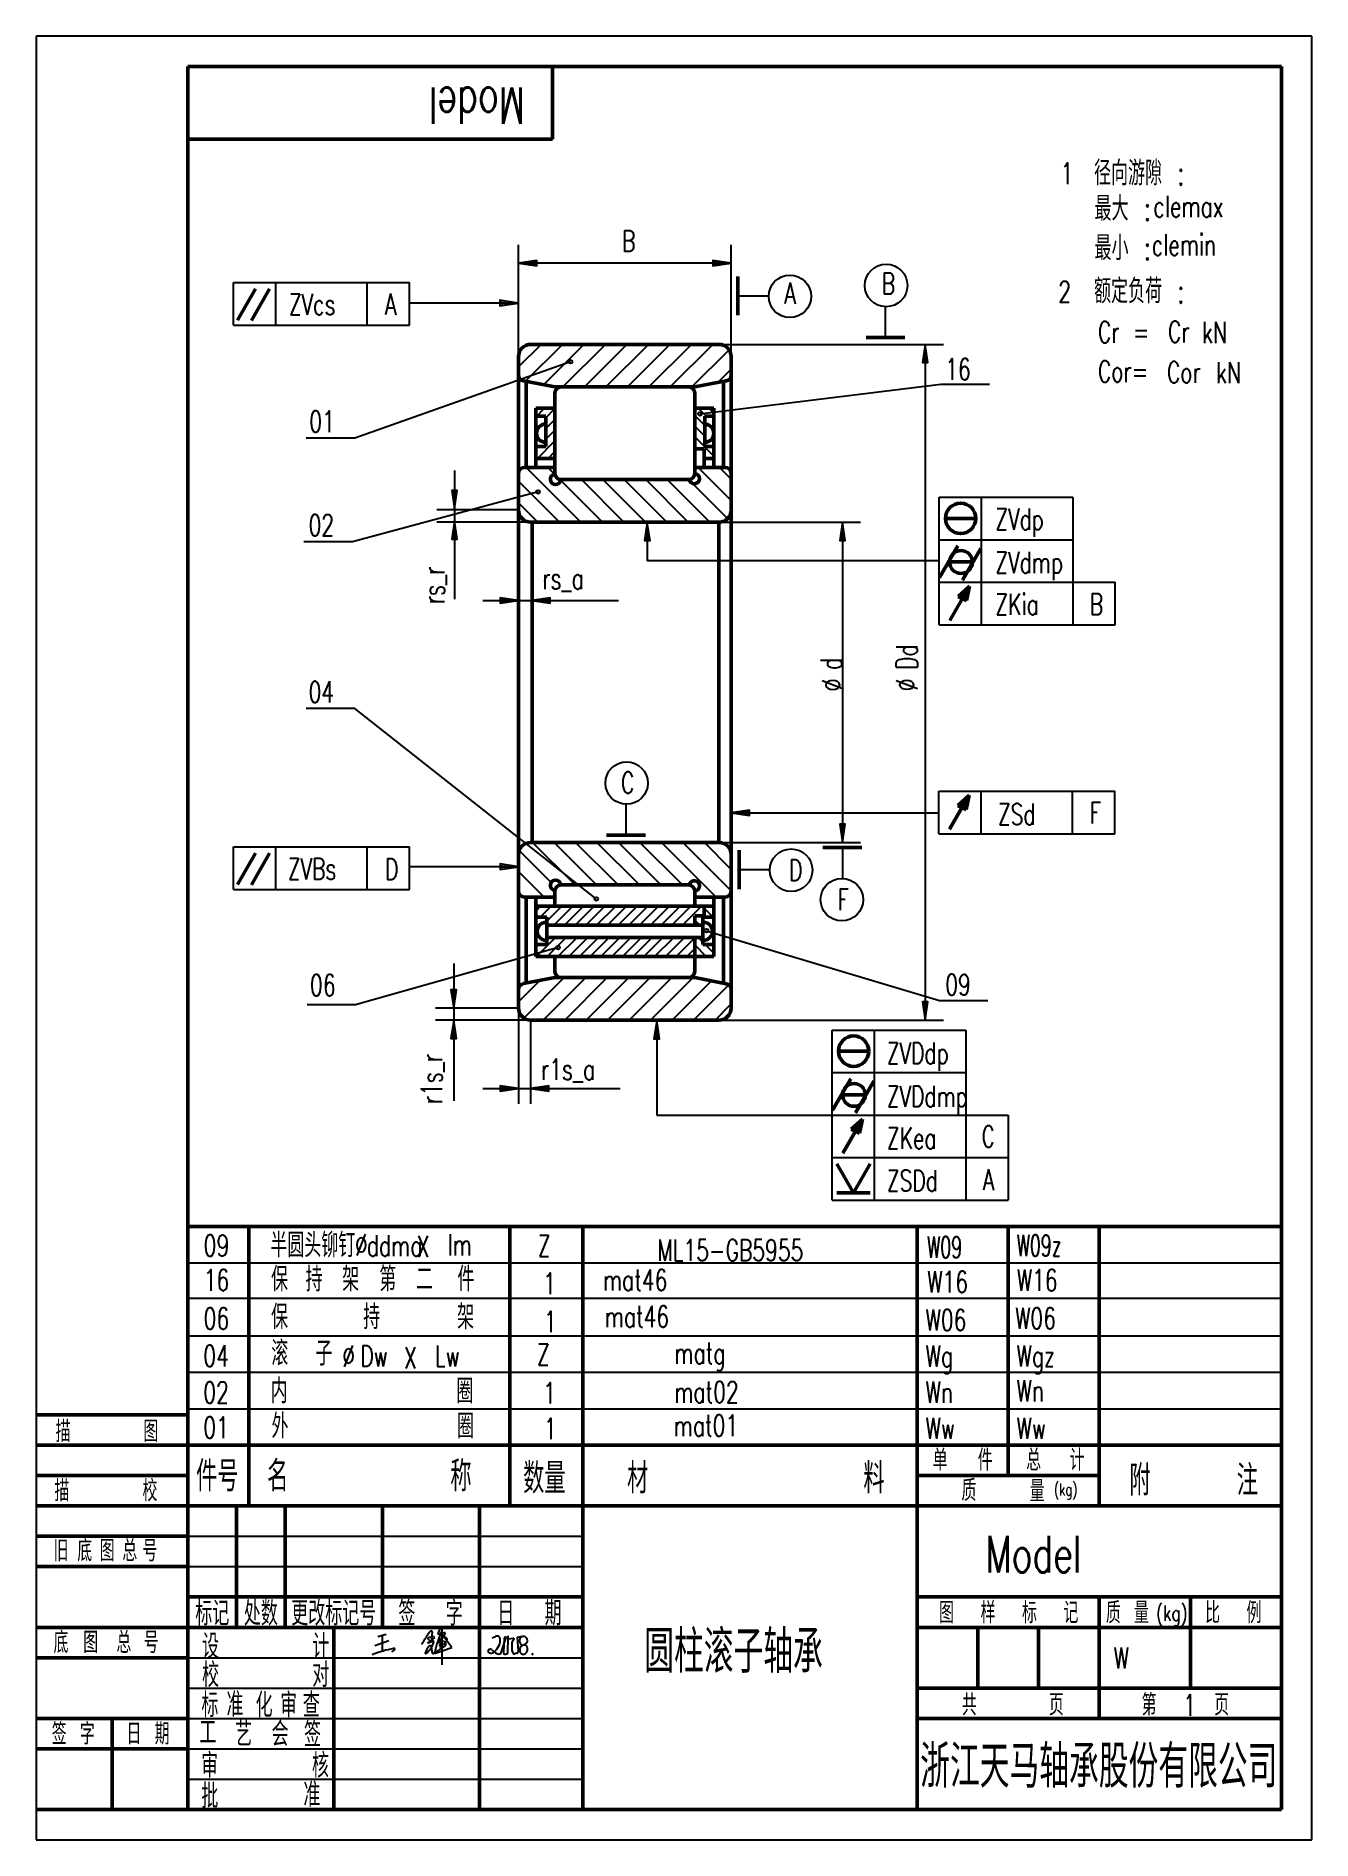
# Model space of a CAD drawing. Extents: x 0 to 210, y 0 to 297.
import ezdxf
from ezdxf.enums import TextEntityAlignment as Align

# ---------------------------------------------------------------- set-up
doc = ezdxf.new("R2010")
doc.units = 0
doc.header["$MEASUREMENT"] = 0
doc.layers.get('0').update_dxf_attribs({"linetype": 'CONTINUOUS'})
doc.layers.get('DEFPOINTS').update_dxf_attribs({"linetype": 'CONTINUOUS'})
doc.layers.add('1', color=7, linetype='CONTINUOUS', lineweight=50)
doc.layers.add('粗实线', color=7, linetype='CONTINUOUS', lineweight=50)
for name, color, linetype in [('2', 7, 'CONTINUOUS'), ('6', 7, 'CONTINUOUS'), ('文字', 7, 'CONTINUOUS')]:
    doc.layers.add(name, color=color, linetype=linetype)
doc.styles.add('HZ', font='txt.shx', dxfattribs={"width": 0.7, "bigfont": 'HZTXT.shx'})
doc.dimstyles.get("Standard").update_dxf_attribs({"dimtxt": 0.18, "dimasz": 0.18, "dimexe": 0.18, "dimexo": 0.0625, "dimgap": 0.09, "dimtad": 0, "dimtih": 1, "dimtoh": 1, "dimdec": 4, "dimzin": 0, "dimdsep": 46, "dimtxsty": 'Standard', "dimcen": 0.09, "dimadec": 0, "dimazin": 0, "dimtfac": 1, "dimtdec": 4, "dimtofl": 0, "dimtmove": 0, "dimatfit": 3, "dimfxl": 0, "dimtolj": 1, "dimtzin": 0, "dimarcsym": 0})

# ---------------------------------------------------------------- blocks, each defined once
blk = doc.blocks.new('BLK', base_point=(1, 0))
for points in [[(0, 0), (1, 0), (0, 0.15), (0, -0.15), (1, 0)], [(0, 0.07), (0.5, 0), (0, -0.07)]]:
    blk.add_lwpolyline(points)
blk = doc.blocks.new('*D5')
at = {"color": 0, "linetype": 'ByBlock'}
for p, q in [((112.4, 246.24), (149.35, 246.24)), ((146.35, 243.24), (146.35, 137.97)), ((112.4, 134.97), (149.35, 134.97))]:
    blk.add_line(p, q, dxfattribs=at)
at = {"layer": 'DEFPOINTS', "color": 0, "linetype": 'ByBlock'}
for p in [(112.4, 246.24), (112.4, 134.97), (146.35, 134.97)]:
    blk.add_point(p, dxfattribs=at)
at = {"color": 0, "linetype": 'ByBlock', "xscale": 3, "yscale": 3, "zscale": 3}
for p, rotation in [((146.35, 246.24), 90), ((146.35, 134.97), 270)]:
    blk.add_blockref('BLK', p, dxfattribs=dict(at, rotation=rotation))
blk = doc.blocks.new('*D4')
at = {"color": 0, "linetype": 'ByBlock'}
for p, q in [((112.4, 214.97), (135.72, 214.97)), ((132.72, 211.97), (132.72, 165.24)), ((112.4, 162.24), (135.72, 162.24))]:
    blk.add_line(p, q, dxfattribs=at)
at = {"layer": 'DEFPOINTS', "color": 0, "linetype": 'ByBlock'}
for p in [(112.4, 214.97), (112.4, 162.24), (132.72, 162.24)]:
    blk.add_point(p, dxfattribs=at)
at = {"color": 0, "linetype": 'ByBlock', "xscale": 3, "yscale": 3, "zscale": 3}
for p, rotation in [((132.72, 214.97), 90), ((132.72, 162.24), 270)]:
    blk.add_blockref('BLK', p, dxfattribs=dict(at, rotation=rotation))
blk = doc.blocks.new('*X3')
at = {"color": 0}
for p, q in [((84.78, 155.64), (79.52, 160.9)), ((88.72, 155.24), (81.72, 162.24)), ((92.25, 155.24), (85.25, 162.24)), ((95.79, 155.24), (88.79, 162.24)), ((99.32, 155.24), (92.32, 162.24)), ((102.86, 155.24), (95.86, 162.24)), ((106.39, 155.24), (99.39, 162.24)), ((111.93, 153.24), (102.93, 162.24)), ((114.43, 154.27), (106.46, 162.24)), ((114.43, 157.8), (110, 162.24)), ((83.64, 153.24), (79.43, 157.45)), ((80.04, 153.31), (79.43, 153.92))]:
    blk.add_line(p, q, dxfattribs=at)
blk = doc.blocks.new('*X2')
at = {"color": 0}
for p, q in [((80.28, 133.32), (86.94, 139.97)), ((83.48, 132.97), (90.48, 139.97)), ((87.01, 132.97), (94.01, 139.97)), ((90.55, 132.97), (97.55, 139.97)), ((94.08, 132.97), (101.08, 139.97)), ((97.62, 132.97), (104.62, 139.97)), ((101.15, 132.97), (108.15, 139.97)), ((79.43, 136), (82.94, 139.51)), ((104.69, 132.97), (111.16, 139.44)), ((108.23, 132.97), (114.03, 138.78)), ((111.76, 132.97), (114.43, 135.65))]:
    blk.add_line(p, q, dxfattribs=at)
blk = doc.blocks.new('*D12')
at = {"layer": '2', "color": 0, "lineweight": -2}
for p, q in [((79.4, 244.24), (79.4, 262.62)), ((114.4, 244.24), (114.4, 262.62)), ((111.4, 259.62), (82.4, 259.62))]:
    blk.add_line(p, q, dxfattribs=at)
at = {"layer": 'DEFPOINTS', "color": 0}
for p in [(79.4, 259.62), (79.4, 244.24), (114.4, 244.24)]:
    blk.add_point(p, dxfattribs=at)
at = {"layer": '2', "color": 0, "lineweight": -2, "xscale": 3, "yscale": 3, "zscale": 3, "rotation": 180}
blk.add_blockref('BLK', (79.4, 259.62), dxfattribs=at)
at = {"layer": '2', "color": 0, "lineweight": -2, "xscale": 3, "yscale": 3, "zscale": 3}
blk.add_blockref('BLK', (114.4, 259.62), dxfattribs=at)

msp = doc.modelspace()

# ---------------------------------------------------------------- linework, layer by layer
for p, q in [((109.2628, 234.79454), (148.91695, 239.66526)), ((55.77699, 32.00946), (58.06337, 32.84435)), ((56.27493, 33.48997), (57.6304, 33.87788)), ((56.96295, 33.74914), (56.98786, 31.06608)), ((65.55579, 33.30456), (64.40342, 32.40514)), ((64.40342, 32.40514), (65.27044, 32.72323)), ((65.03997, 32.63548), (64.5461, 33.03035)), ((65.19186, 34.28233), (65.03997, 32.63548)), ((66.36768, 34.51973), (66.13014, 33.89062)), ((66.13014, 33.89062), (66.36768, 33.94997)), ((67.31599, 33.95245), (66.37194, 32.52582)), ((68.42786, 31.67856), (66.79436, 33.88623)), ((66.79436, 33.88623), (66.79633, 32.48415)), ((67.24109, 33.86178), (67.24109, 33.86178)), ((75.05456, 33.28415), (75.59677, 33.50091)), ((76.48083, 30.69212), (77.35837, 33.3232)), ((77.04208, 33.13782), (76.91432, 30.89425)), ((77.09684, 33.24726), (77.04208, 33.13782)), ((77.35837, 33.3232), (77.21212, 33.37192)), ((77.57136, 33.41142), (77.57136, 33.19254)), ((77.57136, 33.19254), (77.68087, 33.08309)), ((77.66262, 30.82129), (77.71737, 33.4479)), ((77.68087, 33.08309), (78.57517, 33.21078)), ((78.59342, 32.95541), (78.37441, 32.60885)), ((79.21396, 33.3567), (80.08512, 33.53102)), ((79.41472, 31.07666), (79.21396, 33.3567)), ((25, 30), (89.99995, 30)), ((55.33184, 30.52133), (55.46797, 30.57104)), ((59.00115, 31.3201), (58.5236, 30.94889)), ((65.76691, 30.75651), (68.42786, 31.67856)), ((66.37194, 32.52582), (66.30438, 32.49206)), ((66.79633, 32.48415), (66.79526, 28.85071)), ((78.31966, 32.317), (78.30141, 31.44146)), ((79.28696, 30.83953), (79.41472, 31.07666)), ((81.56835, 30.67537), (81.84212, 30.51121)), ((25, 25), (89.99995, 25)), ((25, 20), (89.99995, 20)), ((25, 15), (89.99995, 15)), ((25, 10), (89.99995, 10))]:
    msp.add_line(p, q)
for centre, radius, start, end in [((49.61178, 42.19056), 17.05197, 324.3104234, 330.6860703), ((66.97205, 32.10727), 3.03619, 133.3897489, 145.1551586), ((64.63731, 33.14443), 0.14607, 108.9005078, 231.3566021), ((65.95808, 29.28689), 4.22345, 98.0146679, 108.9005078), ((65.0351, 34.25903), 0.15849, 8.4525573, 159.8359069), ((65.32186, 32.58309), 0.14927, 25.1165159, 110.1466896), ((65.39205, 33.30693), 0.16376, 359.1714359, 98.0146679), ((84.69951, 26.54155), 19.57483, 155.9855785, 167.0616906), ((66.2494, 32.60209), 0.12301, 142.0603178, 296.5518119), ((67.60536, 31.545), 1.84234, 97.9202994, 142.0603178), ((66.64086, 34.39657), 0.29965, 104.5678325, 155.7329048), ((65.80509, 36.89452), 2.99782, 280.8166613, 287.7523891), ((67.08496, 32.05798), 0.62325, 92.3396666, 156.205066), ((66.66503, 34.55862), 0.16213, 341.7540804, 127.8769993), ((66.35339, 36.59528), 2.58187, 278.1438691, 288.0077035), ((67.0362, 32.25962), 0.42174, 299.3725836, 86.8302727), ((67.17462, 33.99384), 0.14785, 296.7181922, 98.9713927), ((67.20341, 32.94621), 0.44869, 315.4460481, 70.7292572), ((75.86101, 33.02558), 0.54383, 16.1691007, 119.0694681), ((74.45969, 32.86033), 1.94953, 332.460007, 9.3488615), ((77.18267, 33.28352), 0.09318, 71.5750642, 202.902758), ((77.58713, 33.44709), 0.039, 246.154342, 1.1941956), ((77.67174, 33.44885), 0.04564, 358.8058044, 181.1941956), ((78.58476, 33.14363), 0.06783, 339.2267202, 98.1253977), ((80.6397, 32.36413), 2.12999, 159.2267202, 163.8830539), ((80.39353, 32.78431), 0.81759, 126.6989745, 245.1596607), ((80.20971, 32.68635), 0.81279, 70.3740262, 112.022584), ((80.08358, 32.76885), 0.79113, 341.2844619, 59.7018298), ((63.57745, 8.2541), 23.74467, 101.5909492, 109.9700076), ((58.89647, 31.40991), 0.13793, 319.371577, 130.6622652), ((66.42593, 30.19742), 2.42292, 137.0124048, 164.1275062), ((63.73752, 30.78622), 0.36541, 348.9199235, 11.6616905), ((64.15934, 30.71492), 0.06322, 179.0259282, 317.3946354), ((61.36415, 33.93093), 4.3238, 311.0887327, 341.1893868), ((64.86495, 31.72292), 0.24637, 50.3483882, 149.0956111), ((62.60998, 31.01035), 2.57541, 357.3547718, 20.5080306), ((65.49858, 30.93984), 0.31961, 188.7008982, 224.456308), ((65.38068, 30.82416), 0.15444, 224.456308, 309.5217625), ((65.34003, 32.59161), 0.1292, 334.8834841, 25.1165159), ((65.20113, 31.04181), 0.4366, 309.5217625, 344.3994333), ((78.77154, 13.21328), 21.95004, 121.6827134, 126.7739565), ((65.7232, 30.86095), 0.11321, 215.420078, 292.7068906), ((66.97917, 31.99886), 0.55875, 146.2303749, 188.9941729), ((66.58173, 32.01555), 0.18621, 213.9675398, 354.8577194), ((42.3688, 61.92423), 38.611, 309.1906386, 310.6533732), ((74.7513, 30.94863), 0.43642, 39.2816282, 162.217783), ((74.74102, 31.17205), 0.41519, 192.5394353, 247.1048652), ((74.8809, 31.50328), 0.77474, 247.1048652, 312.8995645), ((77.04355, 33.19965), 2.77837, 225.2955946, 244.4912331), ((72.83036, 33.70996), 3.78708, 312.8995645, 332.460007), ((76.16394, 31.13924), 0.54802, 234.6730877, 305.3269123), ((77.19697, 30.87816), 0.28311, 176.7408638, 283.0907307), ((62.72048, 93.1328), 64.19874, 283.0907307, 283.3751901), ((77.54301, 30.79459), 0.12255, 283.3751901, 12.5835602), ((79.65414, 31.41327), 1.35303, 178.8058266, 208.5522016), ((78.71437, 32.39401), 0.40216, 147.7091488, 191.0392829), ((78.70545, 30.89705), 0.27298, 208.5522016, 288.9694749), ((79.45218, 28.72461), 2.02421, 97.8002648, 108.9694749), ((79.16007, 30.85699), 0.12809, 277.8002648, 352.1658628), ((80.31381, 31.40503), 0.68974, 41.1882349, 195.3508845), ((80.16932, 31.09897), 0.53508, 166.6584756, 240.3898405), ((80.20971, 31.38725), 0.81279, 247.977416, 289.6259738), ((79.53801, 33.69838), 1.75416, 293.5900447, 317.5757868), ((79.83794, 31.47244), 1.06748, 307.1571451, 21.2451227)]:
    msp.add_arc(centre, radius, start, end)
at = {"layer": '1'}
for p, q in [((25, 292), (25, 5)), ((205, 292), (25, 292)), ((85, 280), (85, 292)), ((205, 5), (205, 292)), ((25, 280), (85, 280)), ((115.50856, 251.0402), (115.50856, 257.4402)), ((33.13615, 250.21145), (36.13615, 255.4076)), ((35.44561, 250.17109), (38.44561, 255.36725)), ((143.01981, 247.36136), (136.61981, 247.36136)), ((149.63922, 217.59371), (154.63922, 217.59371)), ((149.79041, 217.59371), (149.79041, 217.59371)), ((148.72693, 207.85806), (151.72693, 213.05421)), ((152.50754, 207.44239), (155.50754, 212.63854)), ((150.43592, 210.42702), (154.17385, 210.42702)), ((150.40589, 200.79399), (153.65589, 206.42316)), ((153.65589, 206.42316), (151.77045, 204.7234)), ((153.04797, 205.40498), (152.1923, 204.56499)), ((153.07799, 205.44072), (152.82279, 204.26117)), ((153.65589, 206.42316), (153.15305, 204.06458)), ((151.77045, 204.7234), (153.15305, 204.06458)), ((150.34585, 166.40153), (153.59585, 172.03069)), ((153.59585, 172.03069), (151.7104, 170.33093)), ((151.7104, 170.33093), (153.093, 169.67211)), ((152.98792, 171.01251), (152.13225, 170.17252)), ((153.01795, 171.04825), (152.76275, 169.8687)), ((153.59585, 172.03069), (153.093, 169.67211)), ((129.51918, 163.38616), (135.91918, 163.38616)), ((33.13615, 157.2914), (36.13615, 162.48755)), ((35.44561, 157.25104), (38.44561, 162.44719)), ((132.02761, 129.86858), (137.02761, 129.86858)), ((132.1788, 129.86858), (132.1788, 129.86858)), ((131.11533, 120.13293), (134.11533, 125.32908)), ((134.89594, 119.71726), (137.89594, 124.91342)), ((132.82431, 122.70189), (136.56225, 122.70189)), ((132.79429, 113.06887), (136.04429, 118.69803)), ((136.04429, 118.69803), (134.15884, 116.99827)), ((134.15884, 116.99827), (135.54145, 116.33945)), ((135.43636, 117.67985), (134.58069, 116.83987)), ((135.46639, 117.7156), (135.21119, 116.53604)), ((136.04429, 118.69803), (135.54145, 116.33945)), ((132.79429, 113.06887), (132.79429, 113.06887)), ((134.55351, 106.56928), (131.80351, 111.33242)), ((134.55351, 106.56928), (137.30351, 111.33242)), ((131.80351, 106.56928), (137.30351, 106.56928)), ((25, 101), (205, 101)), ((35, 101), (35, 55)), ((78, 101), (78, 55)), ((90, 101), (90, 55)), ((145, 101), (145, 5)), ((160, 101), (160, 60)), ((175, 101), (175, 55)), ((0, 70), (25, 70)), ((0, 65), (25, 65)), ((25, 65), (205, 65)), ((0, 60), (25, 60)), ((145, 60), (175, 60)), ((0, 55), (25, 55)), ((25, 55), (205, 55)), ((33, 55), (33, 35)), ((41, 55), (41, 35)), ((57, 55), (57, 35)), ((73, 55), (73, 35)), ((89.99995, 55), (89.99995, 5)), ((0, 50), (25, 50)), ((0, 45), (25, 45)), ((145, 40), (205, 40)), ((175, 40), (175, 20)), ((190, 40), (190, 25)), ((0, 35), (25, 35)), ((145, 35), (205, 35)), ((155, 35), (155, 25)), ((165, 35), (165, 25)), ((0, 30), (25, 30)), ((145, 25), (205, 25)), ((0, 20), (25, 20)), ((12.5, 20), (12.5, 5)), ((145, 20), (205, 20)), ((0, 15), (25, 15)), ((0, 5), (205, 5))]:
    msp.add_line(p, q, dxfattribs=at)
at = {"layer": '1', "color": 0}
for p, q in [((79.40415, 244.23661), (79.40415, 136.97443)), ((112.40409, 246.23661), (81.40409, 246.23661)), ((114.40415, 244.23661), (114.40415, 136.97443)), ((85.40409, 239.23661), (80.21765, 240.22087)), ((80.65749, 225.97443), (80.65749, 240.1374)), ((85.40409, 239.23661), (108.40409, 239.23661)), ((85.40409, 238.23661), (85.40409, 224.97443)), ((108.40409, 239.23661), (113.59302, 240.23493)), ((108.40409, 224.97443), (108.40409, 238.23661)), ((113.15069, 240.14982), (113.15069, 225.97443)), ((82.2306, 235.73661), (82.2306, 225.97443)), ((82.2306, 235.73661), (85.40409, 235.73661)), ((108.40409, 235.73661), (111.57758, 235.73661)), ((111.57758, 235.73661), (111.57758, 225.97443)), ((82.2306, 234.40447), (83.88165, 234.40447)), ((83.88165, 234.40447), (83.88165, 229.44092)), ((110.05354, 234.40447), (110.05354, 229.44092)), ((110.05354, 234.40447), (111.57758, 234.40447)), ((82.2306, 229.44092), (83.88165, 229.44092)), ((108.40409, 229.04894), (109.97519, 229.04894)), ((109.97519, 229.04894), (109.97519, 225.97443)), ((110.05354, 229.44092), (111.57758, 229.44092)), ((80.40409, 225.97443), (85.40409, 225.97443)), ((82.2306, 227.47443), (85.40409, 227.47443)), ((113.40409, 225.97443), (108.40409, 225.97443)), ((109.97519, 227.47443), (111.57758, 227.47443)), ((86.40409, 223.97443), (107.40409, 223.97443)), ((112.40409, 216.97443), (81.40409, 216.97443)), ((81.64494, 216.97443), (81.64494, 164.23661)), ((112.40415, 216.97443), (112.40415, 164.23661)), ((112.40409, 164.23661), (81.40409, 164.23661)), ((100.31127, 165.43644), (93.91127, 165.43644)), ((115.71087, 156.55313), (115.71087, 162.95313)), ((80.40409, 155.23661), (85.40409, 155.23661)), ((80.65749, 155.23661), (80.65749, 141.07364)), ((82.2306, 145.47443), (82.2306, 155.23661)), ((85.40409, 153.73661), (85.40409, 156.34685)), ((86.40409, 157.23661), (107.40409, 157.23661)), ((108.40409, 156.23661), (108.40409, 153.73661)), ((113.40409, 155.23661), (108.40409, 155.23661)), ((111.57758, 145.47443), (111.57758, 155.23661)), ((113.15069, 141.06121), (113.15069, 155.23661)), ((82.2306, 153.73661), (111.57758, 153.73661)), ((82.2306, 151.93471), (84.07538, 151.93471)), ((84.07538, 147.44013), (84.07538, 151.93471)), ((108.40409, 152.1621), (108.40409, 150.60552)), ((108.40409, 152.1621), (109.97519, 152.1621)), ((109.73202, 147.44003), (109.73205, 151.93461)), ((111.57683, 151.93459), (109.73205, 151.93461)), ((109.97519, 152.1621), (109.97519, 153.73661)), ((109.73204, 150.60552), (84.07538, 150.60552)), ((109.73203, 148.60552), (84.07538, 148.60552)), ((108.40409, 148.60552), (108.40409, 142.97443)), ((82.2306, 147.44013), (84.07538, 147.44013)), ((111.5768, 147.44002), (109.73202, 147.44003)), ((82.2306, 145.47443), (111.57758, 145.47443)), ((85.40409, 142.97443), (85.40409, 145.47443)), ((85.40409, 141.97443), (80.21765, 140.99017)), ((85.40409, 141.97443), (108.40409, 141.97443)), ((108.40409, 141.97443), (113.59302, 140.97611)), ((112.40409, 134.97443), (81.40409, 134.97443))]:
    msp.add_line(p, q, dxfattribs=at)
at = {"layer": '1'}
for centre, radius in [((152.17729, 217.59371), 2.5), ((152.24484, 210.40021), 1.87837), ((134.56568, 129.86858), 2.5), ((134.63323, 122.67509), 1.87837)]:
    msp.add_circle(centre, radius, dxfattribs=at)
at = {"layer": '1', "color": 0}
for centre, radius, start, end in [((81.40409, 244.23661), 2, 90, 180), ((112.40409, 244.23661), 2, 0, 90), ((80.40409, 241.20333), 1, 180, 259.2544537), ((113.40409, 241.21692), 1, 280.8902673, 360), ((86.40409, 238.23661), 1, 90, 180), ((107.40409, 238.23661), 1, 0, 90), ((83.88165, 231.60552), 1.5, 90, 270), ((110.05354, 231.60552), 1.5, 270, 90), ((80.40409, 224.97443), 1, 90, 180), ((113.40409, 224.97443), 1, 0, 90), ((85.50106, 224.02178), 0.84797, 96.1570829, 356.9060508), ((86.40409, 224.97443), 1, 180, 270), ((107.40409, 224.97443), 1, 270, 0), ((108.35832, 224.12769), 0.84797, 186.1570829, 86.9060508), ((81.40409, 218.97443), 2, 180, 270), ((112.40409, 218.97443), 2, 270, 0), ((81.40409, 162.23661), 2, 90, 180), ((112.40409, 162.23661), 2, 0, 90), ((85.50106, 157.18926), 0.84797, 3.0939492, 263.8429171), ((108.35832, 157.08335), 0.84797, 273.0939492, 173.8429171), ((80.40409, 156.23661), 1, 180, 270), ((86.40409, 156.23661), 1, 90, 180), ((107.40409, 156.23661), 1, 0, 90), ((113.40409, 156.23661), 1, 270, 0), ((83.99339, 149.60552), 1.5, 86.8666518, 273.1333482), ((109.81403, 149.60541), 1.5, 266.8661957, 93.1328922), ((86.40409, 142.97443), 1, 180, 270), ((107.40409, 142.97443), 1, 270, 0), ((80.40409, 140.0077), 1, 100.7455463, 180), ((113.40409, 139.99412), 1, 0, 79.1097327), ((81.40409, 136.97443), 2, 180, 270), ((112.40409, 136.97443), 2, 270, 0)]:
    msp.add_arc(centre, radius, start, end, dxfattribs=at)
at = {"layer": '2'}
for p, q in [((0, 297), (0, 0)), ((210, 297), (0, 297)), ((210, 0), (210, 297)), ((32.48829, 249.42047), (32.48829, 256.42047)), ((32.48829, 256.42047), (61.48829, 256.42047)), ((39.48829, 249.42047), (39.48829, 256.42047)), ((54.48829, 249.42047), (54.48829, 256.42047)), ((61.48829, 249.42047), (61.48829, 256.42047)), ((76.47241, 253.04849), (61.48829, 253.04849)), ((115.50856, 254.2402), (120.50856, 254.2402)), ((139.81981, 247.36136), (139.81981, 252.36136)), ((32.48829, 249.42047), (61.48829, 249.42047)), ((87.9841, 243.37972), (52.48122, 230.79781)), ((148.91695, 239.66526), (156.91695, 239.66526)), ((52.48122, 230.79781), (44.48122, 230.79781)), ((82.62489, 221.95449), (52.09091, 213.75122)), ((148.6345, 221.06124), (170.6345, 221.06124)), ((148.6345, 200.06124), (148.6345, 221.06124)), ((155.6345, 200.06124), (155.6345, 221.06124)), ((170.6345, 221.06124), (170.6345, 200.06124)), ((148.6345, 214.06124), (170.6345, 214.06124)), ((52.09091, 213.75122), (44.09091, 213.75122)), ((148.6345, 210.60574), (100.60901, 210.60574)), ((148.6345, 207.06124), (177.6345, 207.06124)), ((177.6345, 200.06124), (177.6345, 207.06124)), ((148.6345, 200.06124), (177.6345, 200.06124)), ((52.48122, 186.26069), (44.48122, 186.26069)), ((92.20241, 154.94638), (52.48122, 186.26069)), ((148.57446, 165.66877), (148.57446, 172.66877)), ((148.57446, 172.66877), (177.57446, 172.66877)), ((155.57446, 165.66877), (155.57446, 172.66877)), ((170.57446, 165.66877), (170.57446, 172.66877)), ((177.57446, 165.66877), (177.57446, 172.66877)), ((117.43638, 169.11807), (148.57446, 169.11807)), ((32.48829, 163.50042), (61.48829, 163.50042)), ((32.48829, 156.50042), (32.48829, 163.50042)), ((39.48829, 156.50042), (39.48829, 163.50042)), ((54.48829, 156.50042), (54.48829, 163.50042)), ((61.48829, 156.50042), (61.48829, 163.50042)), ((132.71918, 163.38616), (132.71918, 158.38616)), ((148.57446, 165.66877), (177.57446, 165.66877)), ((76.54747, 160.23567), (61.48829, 160.23567)), ((115.71087, 159.75313), (120.71087, 159.75313)), ((32.48829, 156.50042), (61.48829, 156.50042)), ((110.34511, 149.70456), (148.67676, 138.18533)), ((85.92748, 146.92476), (52.60131, 137.50453)), ((52.60131, 137.50453), (44.60131, 137.50453)), ((148.67676, 138.18533), (156.67676, 138.18533)), ((102.15523, 135.00369), (102.15523, 119.33611)), ((131.0229, 133.33611), (153.0229, 133.33611)), ((131.0229, 105.33611), (131.0229, 133.33611)), ((138.0229, 105.33611), (138.0229, 133.33611)), ((153.0229, 133.33611), (153.0229, 105.33611)), ((131.0229, 126.33611), (153.0229, 126.33611)), ((102.15523, 119.33611), (160.0229, 119.33611)), ((160.0229, 119.33611), (160.0229, 105.33611)), ((131.0229, 112.33611), (160.0229, 112.33611)), ((131.0229, 105.33611), (160.0229, 105.33611)), ((25, 95), (205, 95)), ((25, 83), (205, 83)), ((25, 77), (205, 77)), ((25, 71), (205, 71)), ((25, 50), (89.99995, 50)), ((25, 45), (89.99995, 45)), ((0, 0), (210, 0))]:
    msp.add_line(p, q, dxfattribs=at)
at = {"layer": '2', "color": 0}
for p, q in [((79.40409, 242.53121), (83.10949, 246.23661)), ((80.56362, 240.15521), (86.64502, 246.23661)), ((83.53522, 239.59128), (90.18056, 246.23661)), ((86.71609, 239.23661), (93.71609, 246.23661)), ((90.25162, 239.23661), (97.25162, 246.23661)), ((93.78716, 239.23661), (100.78716, 246.23661)), ((97.32269, 239.23661), (104.32269, 246.23661)), ((100.85822, 239.23661), (107.85822, 246.23661)), ((104.39376, 239.23661), (111.39376, 246.23661)), ((107.92929, 239.23661), (114.05631, 245.36363)), ((112.19398, 239.96576), (114.40409, 242.17588)), ((82.2306, 234.25856), (83.70865, 235.73661)), ((83.88165, 234.14184), (85.40409, 235.66428)), ((110.31009, 234.40447), (108.97795, 235.73661)), ((111.57758, 234.90474), (110.74571, 235.73661)), ((83.88165, 232.37407), (85.40409, 233.89652)), ((83.88165, 230.6063), (85.40409, 232.12875)), ((110.05354, 232.89325), (108.40409, 234.5427)), ((110.05354, 231.12548), (108.40409, 232.77493)), ((82.2306, 228.95526), (82.71626, 229.44092)), ((82.51754, 227.47443), (85.40409, 230.36098)), ((111.57758, 227.83367), (108.40409, 231.00716)), ((89.67671, 216.97443), (80.67671, 225.97443)), ((85.33362, 224.85306), (84.21225, 225.97443)), ((84.2853, 227.47443), (85.40409, 228.59322)), ((114.40409, 220.53132), (108.96098, 225.97443)), ((114.40409, 224.06685), (112.49652, 225.97443)), ((86.14118, 216.97443), (79.40409, 223.71151)), ((93.21225, 216.97443), (86.33234, 223.85433)), ((96.74778, 216.97443), (89.74778, 223.97443)), ((100.28331, 216.97443), (93.28331, 223.97443)), ((103.81885, 216.97443), (96.81885, 223.97443)), ((107.35438, 216.97443), (100.35438, 223.97443)), ((110.88992, 216.97443), (103.88992, 223.97443)), ((113.82894, 217.57093), (107.56108, 223.83879)), ((82.60564, 216.97443), (79.40409, 220.17598)), ((100.60901, 214.16478), (100.60901, 210.60574)), ((97.11127, 165.43644), (97.11127, 170.43644)), ((82.2306, 152.94128), (83.02593, 153.73661)), ((82.9918, 151.93471), (84.7937, 153.73661)), ((84.07538, 151.25053), (86.56146, 153.73661)), ((85.19814, 150.60552), (88.32923, 153.73661)), ((86.96591, 150.60552), (90.097, 153.73661)), ((88.73367, 150.60552), (91.86477, 153.73661)), ((90.50144, 150.60552), (93.63253, 153.73661)), ((92.26921, 150.60552), (95.4003, 153.73661)), ((94.03697, 150.60552), (97.16807, 153.73661)), ((95.80474, 150.60552), (98.93583, 153.73661)), ((97.57251, 150.60552), (100.7036, 153.73661)), ((99.34028, 150.60552), (102.47137, 153.73661)), ((101.10804, 150.60552), (104.23913, 153.73661)), ((102.87581, 150.60552), (106.0069, 153.73661)), ((104.64358, 150.60552), (107.77467, 153.73661)), ((106.41134, 150.60552), (109.54244, 153.73661)), ((109.73205, 151.89746), (109.46741, 152.1621)), ((111.57758, 151.81969), (109.97519, 153.42209)), ((82.37035, 145.47443), (85.50144, 148.60552)), ((84.13812, 145.47443), (87.26921, 148.60552)), ((85.90588, 145.47443), (89.03697, 148.60552)), ((87.67365, 145.47443), (90.80474, 148.60552)), ((89.44142, 145.47443), (92.57251, 148.60552)), ((91.20918, 145.47443), (94.34028, 148.60552)), ((92.97695, 145.47443), (96.10804, 148.60552)), ((94.74472, 145.47443), (97.87581, 148.60552)), ((96.51248, 145.47443), (99.64358, 148.60552)), ((98.28025, 145.47443), (101.41134, 148.60552)), ((100.04802, 145.47443), (103.17911, 148.60552)), ((101.81579, 145.47443), (104.94688, 148.60552)), ((103.58355, 145.47443), (106.71464, 148.60552)), ((105.35132, 145.47443), (108.40409, 148.5272)), ((109.25622, 150.60552), (108.40409, 151.45765)), ((111.57758, 145.98086), (108.95292, 148.60552)), ((82.2306, 147.10245), (82.56829, 147.44013)), ((107.11909, 145.47443), (108.40409, 146.75943)), ((110.31625, 145.47443), (108.40409, 147.38658)), ((111.57679, 147.10233), (111.23911, 147.44002)), ((102.15523, 135.00369), (102.15523, 135.00369))]:
    msp.add_line(p, q, dxfattribs=at)
at = {"layer": '2', "linetype": 'ByBlock'}
for p, q in [((68.87409, 225.47528), (68.87409, 204.27904)), ((79.40415, 218.97443), (65.97681, 218.97443)), ((81.64494, 216.97443), (65.97681, 216.97443)), ((68.73809, 144.27928), (68.73809, 121.68903)), ((79.40415, 136.97443), (65.73809, 136.97443)), ((79.40415, 136.97443), (79.40415, 121.18861)), ((81.40409, 134.97443), (65.73809, 134.97443)), ((81.40409, 134.97443), (81.40409, 121.18861)), ((73.52774, 123.72213), (96.1355, 123.72213))]:
    msp.add_line(p, q, dxfattribs=at)
at = {"layer": '2', "color": 0, "linetype": 'ByBlock'}
msp.add_line((73.52774, 204.06894), (95.85027, 204.06894), dxfattribs=at)
at = {"layer": '2'}
for centre in [(139.90988, 255.93577), (124.08297, 254.15013), (124.28528, 159.66306), (132.62911, 154.81175)]:
    msp.add_circle(centre, 3.5, dxfattribs=at)
at = {"layer": '2', "color": 0}
for centre, radius in [((87.9841, 243.37972), 0.3), ((109.2628, 234.79454), 0.3), ((82.62489, 221.95449), 0.3), ((97.20134, 174.01084), 3.5), ((92.20241, 154.94638), 0.3), ((110.36006, 149.72567), 0.3), ((85.92748, 146.92476), 0.3)]:
    msp.add_circle(centre, radius, dxfattribs=at)
at = {"layer": '文字'}
msp.add_line((25.07632, 89.2122), (205.07632, 89.2122), dxfattribs=at)
at = {"layer": '粗实线', "lineweight": 50}
for p, q in [((25, 40), (89.99995, 40)), ((25, 35), (89.99995, 35)), ((25, 35), (89.99995, 35)), ((48.99995, 5), (48.99995, 35)), ((73, 5), (73, 35))]:
    msp.add_line(p, q, dxfattribs=at)

# ---------------------------------------------------------------- block references
at = {"layer": '2', "xscale": 3, "yscale": 3, "zscale": 3}
msp.add_blockref('BLK', (79.35438, 253.04849), dxfattribs=at)
at = {"layer": '2', "linetype": 'ByBlock', "xscale": 3, "yscale": 3, "zscale": 3}
for p, rotation in [((68.87409, 219.18889), 270), ((68.87409, 217.18889), 90), ((68.73809, 136.97443), 270), ((68.73809, 134.97443), 90), ((81.40409, 123.72213), 180)]:
    msp.add_blockref('BLK', p, dxfattribs=dict(at, rotation=rotation))
at = {"layer": '2', "color": 0, "xscale": 3, "yscale": 3, "zscale": 3}
for p, rotation in [((100.60901, 216.93244), 90), ((114.43487, 169.11807), 180), ((102.15523, 134.89646), 90)]:
    msp.add_blockref('BLK', p, dxfattribs=dict(at, rotation=rotation))
at = {"layer": '2', "color": 0, "linetype": 'ByBlock', "xscale": 3, "yscale": 3, "zscale": 3}
msp.add_blockref('BLK', (79.40409, 204.06894), dxfattribs=at)
at = {"layer": '2', "color": 0, "linetype": 'ByBlock', "xscale": 3, "yscale": 3, "zscale": 3, "rotation": 180}
msp.add_blockref('BLK', (81.60564, 204.06894), dxfattribs=at)
at = {"layer": '2', "color": 0}
for name in ['*X3', '*X2']:
    msp.add_blockref(name, (0, 2), dxfattribs=at)
at = {"layer": '2', "color": 0, "xscale": 3, "yscale": 3, "zscale": 3}
msp.add_blockref('BLK', (79.39735, 160.23567), dxfattribs=at)
at = {"layer": '2', "linetype": 'ByBlock', "xscale": 3, "yscale": 3, "zscale": 3}
msp.add_blockref('BLK', (79.40415, 123.72213), dxfattribs=at)

# ---------------------------------------------------------------- texts
at = {"layer": '2', "style": 'HZ', "width": 0.7}
for s, height, p in [('径向游隙 :', 4, (174.13652, 272.43314)), ('1', 3.5, (168.63652, 272.6385)), ('最大 :', 4, (174.2164, 266.59547)), ('最小 :', 4, (174.2164, 260.11928)), ('B', 3.5, (139.18931, 254.4923)), ('2', 3.5, (168.23652, 253.17044)), ('额定负荷 :', 4, (174.13652, 253.00456)), ('A', 3.5, (57.40786, 251.10044)), ('   kN', 3.5, (184.79057, 246.43033)), ('    kN', 3.5, (184.73047, 239.82609)), ('B', 3.5, (173.43398, 201.70547)), ('F', 3.5, (173.41897, 167.36662)), ('D', 3.5, (57.40786, 158.07316)), ('D', 3.5, (123.92232, 157.91231)), ('F', 3.5, (131.90854, 153.07399)), ('C', 3.5, (155.61221, 114.07554)), ('A', 3.5, (155.82237, 106.96247)), ('09', 3.5, (27.59167, 96.11581)), ('%%c', 3.5, (52.47874, 96.22008)), ('X', 3.5, (62.63897, 95.9516)), ('ML15-GB5955', 3.5, (102.24962, 95.33877)), ('16', 3.5, (27.59167, 90.4325)), ('1', 3.5, (83.44996, 89.87324)), ('06', 3.5, (27.59167, 84.1058)), ('1', 3.5, (83.58996, 83.5815)), ('04', 3.5, (27.53162, 77.93995)), ('%%c', 3.5, (50.39029, 77.91435)), ('X', 3.5, (60.55052, 77.64587)), ('02', 3.5, (27.53162, 71.93495)), ('1', 3.5, (83.44996, 71.83691)), ('描', 3.5, (3.22753, 65.50101)), ('图', 3.5, (17.66888, 65.50101)), ('01', 3.5, (27.53162, 66.16228)), ('1', 3.5, (83.58996, 65.96462)), ('件号', 5, (26.33068, 57.38711)), ('名', 5, (38.02486, 57.38711)), ('称', 5, (68.18355, 57.38711)), ('数量', 5, (80.16295, 57.04754)), ('材', 5, (97.27639, 57.04754)), ('料', 5, (136.17194, 57.04754)), ('单', 3.5, (147.5809, 60.7828)), ('件', 3.5, (154.99672, 60.7828)), ('总', 3.5, (162.983, 60.7828)), ('计', 3.5, (170.1136, 60.7828)), ('描', 3.5, (3.03238, 55.74288)), ('校', 3.5, (17.51876, 55.74288)), ('质', 3.5, (152.32463, 55.7965)), ('量', 3.5, (163.55344, 55.68926)), ('附', 5, (179.94632, 56.70797)), ('注', 5, (197.63021, 56.70797)), ('(kg)', 2, (167.54658, 56.70797)), ('旧', 3.5, (2.88226, 45.85964)), ('底', 3.5, (6.78533, 45.85964)), ('图', 3.5, (10.49324, 45.85964)), ('总', 3.5, (14.20115, 45.85964)), ('号', 3.5, (17.51876, 45.85964)), ('图  样  标  记', 3.5, (148.64674, 35.65471)), ('质 量', 3.5, (176.08829, 35.65471)), ('比  例', 3.5, (192.42112, 35.65471)), ('底', 3.5, (2.88226, 30.75777)), ('图', 3.5, (7.7611, 30.75777)), ('总', 3.5, (13.22539, 30.75777)), ('号', 3.5, (17.71391, 30.75777)), ('圆柱滚子轴承', 7, (100.09861, 27.50506)), ('共     页', 3.5, (152.38467, 20.49923)), ('第    页', 3.5, (181.97291, 20.49923)), ('1', 3.5, (188.82194, 20.42247)), ('签 字', 3.5, (2.58203, 15.70952)), ('日 期', 3.5, (14.87668, 15.70952))]:
    msp.add_text(s, height=height, dxfattribs=at).set_placement(p)
msp.add_text('A', height=3.5, dxfattribs=at).set_placement((124.10246, 252.92339), align=Align.CENTER)
for p in [(132.88381, 189.10471), (145.05462, 189.13012)]:
    msp.add_text('%%c', height=3.5, rotation=90, dxfattribs=at).set_placement(p)
at = {"layer": '2', "color": 0, "style": 'HZ', "width": 0.7}
msp.add_text('C', height=3.5, dxfattribs=at).set_placement((96.2706, 172.33504))
at = {"layer": '2', "style": 'HZ', "width": 0.688541}
msp.add_text('(kg)', height=2.5, dxfattribs=at).set_placement((184.3748, 36.08364), (189.53885, 36.08364), align=Align.FIT)
at = {"layer": '6', "style": 'HZ', "width": 0.7}
for s, height, rotation, p in [('Model', 6, 180, (80.47337, 288.53169)), ('rs_r', 3.5, 90, (67.22112, 203.4599)), ('Dd', 3.5, 90, (145.08556, 192.64988)), ('d', 3.5, 90, (132.61077, 192.64988)), ('r1s_r', 3.5, 90, (66.85638, 121.15296))]:
    msp.add_text(s, height=height, rotation=rotation, dxfattribs=at).set_placement(p)
at = {"layer": '6', "style": 'HZ'}
for s, height, width, p in [('clemax', 3.5, 0.7, (183.90059, 267.19749)), ('B', 3.5, 0.7, (96.44171, 261.50432)), ('clemin', 3.5, 0.7, (183.638, 260.87602)), ('ZVcs', 3.5, 0.7, (41.60083, 251.08369)), ('Cr', 3.5, 0.7, (186.31666, 246.57016)), ('16', 3.5, 0.7, (149.65253, 240.41588)), ('Cor', 3.5, 0.7, (186.1483, 239.89405)), ('01', 3.5, 0.7, (44.96031, 231.78077)), ('02', 3.5, 0.7, (44.84021, 214.71631)), ('ZVdp', 3.5, 0.7, (157.88909, 215.6908)), ('ZVdmp', 3.5, 0.7, (157.88909, 208.57773)), ('ZKia', 3.5, 0.7, (157.88909, 201.688)), ('04', 3.5, 0.7, (44.84021, 187.26153)), ('ZSd', 3.5, 0.7, (158.30934, 167.11859)), ('ZVBs', 3.5, 0.7, (41.42501, 158.1394)), ('09', 3.5, 0.7, (149.65253, 139.06106)), ('06', 3.5, 0.7, (45.09542, 138.98957)), ('ZVDdp', 3.5, 0.7, (140.0228, 127.7931)), ('r1s_a', 3.5, 0.7, (83.09695, 125.12435)), ('ZVDdmp', 3.5, 0.7, (140.0228, 120.68003)), ('ZKea', 3.5, 0.7, (140.0228, 113.79031)), ('ZSDd', 3.5, 0.7, (140.0228, 106.79031)), ('ddma', 3.5, 0.7, (54.43162, 96.08751)), ('lm', 3.5, 0.7, (67.71378, 96.23123)), ('W09', 3.5, 0.6, (146.67027, 95.85723)), ('W09z', 3.5, 0.6, (161.4146, 96.12993)), ('mat46', 3.5, 0.7, (93.29655, 90.44076)), ('W16', 3.5, 0.7, (146.67027, 90.1304)), ('W16', 3.5, 0.7, (161.4146, 90.40311)), ('mat46', 3.5, 0.7, (93.59816, 84.41565)), ('W06', 3.5, 0.7, (146.39722, 83.85817)), ('W06', 3.5, 0.7, (161.14155, 84.13087)), ('Dw', 3.5, 0.7, (53.35041, 77.92551)), ('Lw', 3.5, 0.7, (65.62533, 77.92551)), ('matg', 3.5, 0.7, (105.05916, 78.39053)), ('Wg', 3.5, 0.7, (146.39722, 77.90821)), ('Wgz', 3.5, 0.7, (161.37125, 77.92449)), ('mat02', 3.5, 0.7, (105.03572, 71.99235)), ('Wn', 3.5, 0.7, (146.39722, 71.96397)), ('Wn', 3.5, 0.7, (161.37125, 72.18756)), ('mat01', 3.5, 0.7, (104.94182, 66.47318)), ('Ww', 3.5, 0.7, (146.39722, 66.01974)), ('Ww', 3.5, 0.7, (161.37125, 66.02171)), ('Model', 6, 0.7, (156.26652, 44.058)), ('W', 3.5, 0.7, (177.35808, 28.2055))]:
    msp.add_text(s, height=height, dxfattribs=dict(at, width=width)).set_placement(p)
at = {"layer": '6', "color": 0, "style": 'HZ', "width": 0.7}
msp.add_text('rs_a', height=3.5, dxfattribs=at).set_placement((83.31252, 205.94151))
at = {"layer": '6', "style": 'HZ', "width": 0.7}
for p in [(83.63409, 96.08251), (83.49409, 78.186)]:
    msp.add_text('Z', height=3.5, dxfattribs=at).set_placement(p, align=Align.CENTER)
at = {"layer": '文字', "style": 'HZ', "width": 0.7}
for s, height, p in [('Cr =', 3.5, (174.76804, 246.5178)), ('Cor=', 3.5, (174.76804, 240.0416)), ('半圆头铆钉', 4, (38.54664, 95.91692)), ('保', 4, (38.67037, 90.3074)), ('持', 4, (44.35984, 90.3074)), ('架', 4, (50.37956, 90.3074)), ('第', 4, (56.48936, 90.34314)), ('二', 4, (62.5241, 90.34314)), ('件', 4, (69.35447, 90.34314)), ('保', 4, (38.67037, 84.0952)), ('持', 4, (53.83228, 84.0952)), ('架', 4, (69.29442, 84.0952)), ('滚', 4, (38.7154, 78.13654)), ('子', 4, (45.96881, 78.09486)), ('内', 4, (38.59531, 71.8992)), ('圈', 4, (69.15931, 71.8992)), ('外', 4, (38.74543, 66.12653)), ('圈', 4, (69.27941, 66.12653))]:
    msp.add_text(s, height=height, dxfattribs=at).set_placement(p)
for s, height, p in [('标记', 4, (29, 37.5)), ('处数', 4, (37, 37.5)), ('更改标记号', 4, (48.99573, 37.5)), ('签  字', 4, (64.92467, 37.5)), ('日  期', 4, (81.19465, 37.5)), ('设   ', 4, (32.46079, 32.05063)), (' 计', 4, (45.61695, 32.05063)), ('校   ', 4, (32.46079, 27.37108)), (' 对', 4, (45.61695, 27.37108)), ('标   ', 4, (32.36087, 22.41267)), ('准', 4, (32.73987, 22.4672)), ('化   ', 4, (41.27461, 22.41267)), ('审', 4, (41.57223, 22.41267)), ('查', 4, (45.29953, 22.41267)), ('工', 4, (28.27782, 17.71441)), ('艺', 4, (34.14426, 17.63822)), ('会', 4, (40.16118, 17.66203)), ('签', 4, (45.50191, 17.56203)), ('浙江天马轴承股份有限公司', 7, (174.92071, 12.44634)), ('审   ', 4, (32.32112, 12.46393)), (' 核', 4, (45.55388, 12.46393)), ('批   ', 4, (32.33621, 7.43503)), ('准', 4, (45.39148, 7.61446))]:
    msp.add_text(s, height=height, dxfattribs=at).set_placement(p, align=Align.MIDDLE)

# ---------------------------------------------------------------- dimensions: what is measured, and where the dimension line sits
at = {"layer": '2', "color": 0}
dim = msp.add_linear_dim(base=(79.40415, 259.62201), p1=(114.40415, 244.23661), p2=(79.40415, 244.23661), text=' ', dimstyle='Standard', override={"dimtxt": 3.5, "dimasz": 3, "dimexe": 3, "dimexo": 0, "dimtad": 1, "dimtih": 0, "dimtoh": 0, "dimtxsty": 'HZ', "dimblk": 'BLK', "dimtmove": 2, "dimldrblk": 'BLK'}, dxfattribs=at)
dim.commit()
dim.dimension.update_dxf_attribs({"geometry": '*D12', "text_midpoint": (96.90415, 259.62201)})
at = {"layer": '2'}
dim = msp.add_linear_dim(base=(146.34993, 134.97443), p1=(112.40409, 246.23661), p2=(112.40409, 134.97443), angle=90, text='  ', dimstyle='Standard', dxfattribs=at)
dim.commit()
dim.dimension.update_dxf_attribs({"geometry": '*D5', "text_midpoint": (142.84993, 190.60552)})
dim = msp.add_linear_dim(base=(132.71923, 164.23661), p1=(112.40415, 216.97443), p2=(112.40415, 164.23661), angle=90, text=' ', dimstyle='Standard', dxfattribs=at)
dim.commit()
dim.dimension.update_dxf_attribs({"geometry": '*D4', "text_midpoint": (129.21923, 190.60552), "insert": (0, 2)})

doc.saveas('drawing.dxf')
